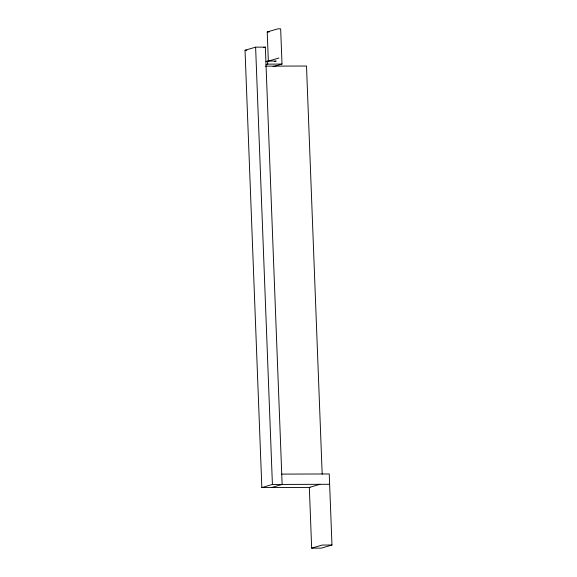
<?xml version="1.0" encoding="UTF-8"?>
<svg xmlns="http://www.w3.org/2000/svg" width="577" height="577" viewBox="0 0 577 577"><rect width="100%" height="100%" fill="white"/><g stroke="black" fill="none" stroke-linecap="round" stroke-linejoin="round"><path stroke-width="0.87" d="M278.922 58.01L268.341 61.112L267.223 31.959L277.804 28.857L280.66 28.85L282.016 64.076L273.065 66.701M310.094 487.406L261.835 487.565L245.03 50.257L255.611 47.155L265.341 47.126L282.139 484.435L271.558 487.536M263.718 47.595L265.341 47.126M265.968 61.566L267.591 61.09L276.174 61.061L274.551 61.537M266.084 64.602L267.706 64.126L282.016 64.076M261.835 487.565L272.409 484.464L329.633 484.283M319.903 484.312L309.33 487.414L311.659 548.15L321.389 548.121L331.97 545.02L329.236 473.955L281.742 474.106M311.659 548.15L322.24 545.049L331.97 545.02M267.223 31.959L269.365 31.951M245.03 50.257L246.805 50.249M265.283 66.153L306.502 66.023L322.182 474.2M267.591 61.09L267.706 64.126M255.611 47.155L272.409 484.464"/></g></svg>
